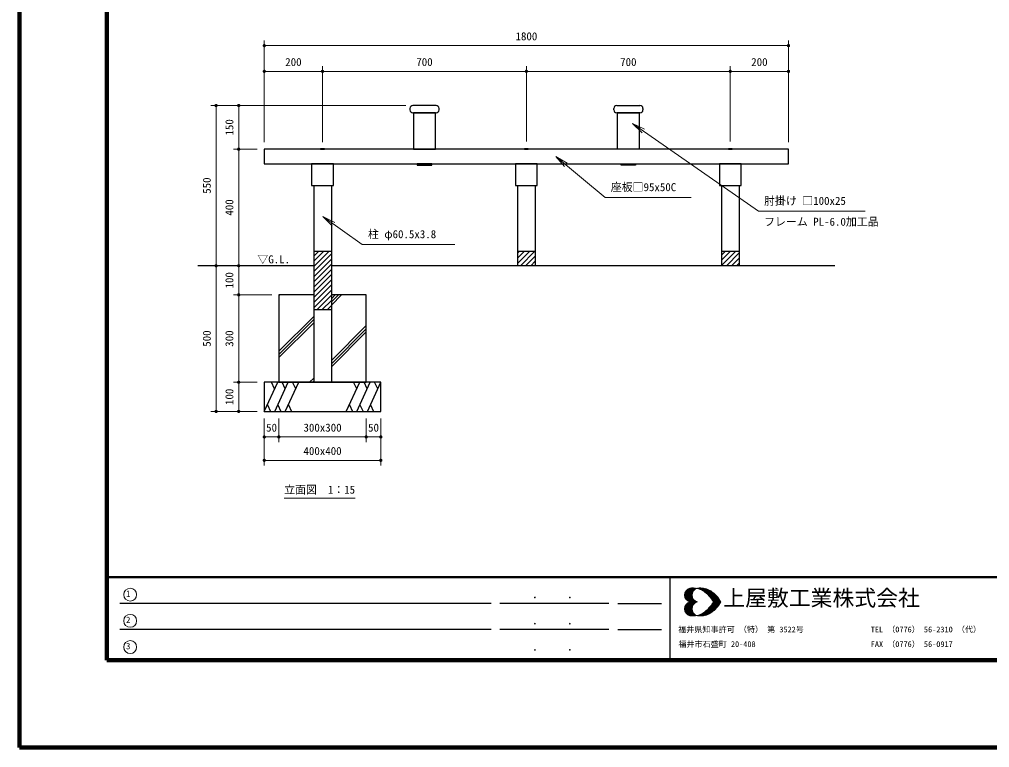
# Model space of a CAD drawing. Units: millimetres at full size, sheet at 1:15. Extents: x 0 to 6300, y 0 to 4455.
# Drawn here: x 0 to 3331, y 0 to 2500 of the extents above; entities that cross this region are included whole.
import ezdxf
from ezdxf.enums import TextEntityAlignment as Align

# ---------------------------------------------------------------- set-up
doc = ezdxf.new("R2010")
doc.units = ezdxf.units.MM
doc.header["$LTSCALE"] = 15
for name, color, linetype, lineweight in [('D-STR-DIM\u3000寸法線、寸法値', 7, 'Continuous', 13), ('D-STR-HTXT\u3000旗上げ', 7, 'Continuous', 13), ('D-STR\u3000構造物外形線', 1, 'Continuous', 25), ('D-TTL-FRAM\u3000タイトル枠、凡例図枠', 2, 'Continuous', 50), ('D-TTL-LINE\u3000区切り線、罫線', 7, 'Continuous', 25), ('D-TTL-TXT\u3000文字列', 7, 'Continuous', 13), ('D-TTL\u3000外枠', 2, 'Continuous', 140)]:
    doc.layers.add(name, color=color, linetype=linetype, lineweight=lineweight)
doc.layers.add('D-STR-TXT\u3000文字列', color=7, linetype='Continuous')
doc.styles.add('ＭＳ ゴシック', font='')
doc.styles.get('ＭＳ ゴシック').set_extended_font_data('MS Gothic')

# ---------------------------------------------------------------- blocks, each defined once
blk = doc.blocks.new('filled_dot')
at = {"color": 0, "linetype": 'Continuous', "lineweight": -2, "const_width": 1.25}
blk.add_lwpolyline([(-0.625, 0, 1), (0.625, 0, 1)], format="xyb", close=True, dxfattribs=at)
blk = doc.blocks.new('open_arrow')
at = {"color": 0, "linetype": 'Continuous', "lineweight": -2}
blk.add_lwpolyline([(7.5, 1.25), (0, 0), (7.5, -1.25)], dxfattribs=at)

msp = doc.modelspace()

# ---------------------------------------------------------------- linework, layer by layer
at = {"layer": 'D-STR-DIM\u3000寸法線、寸法値'}
for p, q in [((840.87, 2078.03), (840.87, 2427.59)), ((840.87, 2409.59), (2640.87, 2409.59)), ((2640.87, 2078.03), (2640.87, 2427.59)), ((840.87, 2078.03), (840.87, 2339.3)), ((1040.87, 2078.03), (1040.87, 2339.3)), ((1040.87, 2078.03), (1040.87, 2339.3)), ((1740.87, 2080.13), (1740.87, 2339.3)), ((1740.87, 2080.13), (1740.87, 2339.3)), ((2440.87, 2080.13), (2440.87, 2339.3)), ((2440.87, 2080.13), (2440.87, 2339.3)), ((2640.87, 2078.03), (2640.87, 2339.3)), ((840.87, 2321.3), (1040.87, 2321.3)), ((1040.87, 2321.3), (1740.87, 2321.3)), ((1740.87, 2321.3), (2440.87, 2321.3)), ((2440.87, 2321.3), (2640.87, 2321.3)), ((1326.87, 2204.03), (657.38, 2204.03)), ((675.38, 2204.03), (675.38, 1654.03)), ((1326.87, 2204.03), (734.92, 2204.03)), ((752.92, 2204.03), (752.92, 2054.03)), ((816.87, 2054.03), (734.92, 2054.03)), ((816.87, 2054.03), (734.92, 2054.03)), ((752.92, 2054.03), (752.92, 1654.03)), ((986.62, 1654.03), (657.38, 1654.03)), ((986.62, 1654.03), (657.38, 1654.03)), ((675.38, 1654.03), (675.38, 1154.03)), ((986.62, 1654.03), (734.92, 1654.03)), ((986.62, 1654.03), (734.92, 1654.03)), ((752.92, 1654.03), (752.92, 1554.03)), ((866.87, 1554.03), (734.92, 1554.03)), ((866.87, 1554.03), (734.92, 1554.03)), ((752.92, 1554.03), (752.92, 1254.03)), ((816.87, 1254.03), (734.92, 1254.03)), ((816.87, 1254.03), (734.92, 1254.03)), ((752.92, 1254.03), (752.92, 1154.03)), ((816.87, 1154.03), (657.38, 1154.03)), ((816.87, 1154.03), (734.92, 1154.03)), ((840.87, 1130.03), (840.87, 1048.3)), ((840.87, 1130.03), (840.87, 968.06)), ((890.87, 1130.03), (890.87, 1048.3)), ((890.87, 1130.03), (890.87, 1048.3)), ((1190.87, 1130.03), (1190.87, 1048.3)), ((1190.87, 1130.03), (1190.87, 1048.3)), ((1240.87, 1130.03), (1240.87, 1048.3)), ((1240.87, 1130.03), (1240.87, 968.06)), ((840.87, 1066.3), (890.87, 1066.3)), ((890.87, 1066.3), (1190.87, 1066.3)), ((1190.87, 1066.3), (1240.87, 1066.3)), ((840.87, 986.06), (1240.87, 986.06))]:
    msp.add_line(p, q, dxfattribs=at)
at = {"layer": 'D-STR-HTXT\u3000旗上げ'}
msp.add_line((909.11, 855.82), (1152.86, 855.82), dxfattribs=at)
for points in [[(2105.25, 2142.33), (2537.58, 1841.5), (2543.58, 1841.5), (2903.85, 1841.5), (2723.71, 1841.5)], [(1841.49, 2028.77), (2011.21, 1888.47), (2017.21, 1888.47), (2306.45, 1888.47), (2161.83, 1888.47)], [(1041.83, 1822.71), (1177.42, 1727.05), (1183.42, 1727.05), (1495.53, 1727.05), (1339.48, 1727.05)]]:
    msp.add_lwpolyline(points, dxfattribs=at)
at = {"layer": 'D-STR\u3000構造物外形線'}
for p, q in [((1430.87, 2204.03), (1350.87, 2204.03)), ((2050.87, 2204.03), (2130.87, 2204.03)), ((1340.87, 2194.03), (1340.87, 2189.03)), ((1350.87, 2179.03), (1430.87, 2179.03)), ((1440.87, 2189.03), (1440.87, 2194.03)), ((2040.87, 2189.03), (2040.87, 2194.03)), ((2130.87, 2179.03), (2050.87, 2179.03)), ((2140.87, 2194.03), (2140.87, 2189.03)), ((1035.37, 2056.13), (1034.37, 2055.13)), ((1034.37, 2055.13), (1034.37, 2054.03)), ((1034.37, 2055.13), (1047.37, 2055.13)), ((1034.37, 2054.03), (1047.37, 2054.03)), ((1035.37, 2056.13), (1046.37, 2056.13)), ((1047.37, 2055.13), (1046.37, 2056.13)), ((1047.37, 2055.13), (1047.37, 2054.03)), ((1735.37, 2056.13), (1734.37, 2055.13)), ((1734.37, 2055.13), (1734.37, 2054.03)), ((1734.37, 2055.13), (1747.37, 2055.13)), ((1734.37, 2054.03), (1747.37, 2054.03)), ((1735.37, 2056.13), (1746.37, 2056.13)), ((1747.37, 2055.13), (1746.37, 2056.13)), ((1747.37, 2055.13), (1747.37, 2054.03)), ((2435.37, 2056.13), (2434.37, 2055.13)), ((2434.37, 2055.13), (2434.37, 2054.03)), ((2434.37, 2055.13), (2447.37, 2055.13)), ((2434.37, 2054.03), (2447.37, 2054.03)), ((2435.37, 2056.13), (2446.37, 2056.13)), ((2447.37, 2055.13), (2446.37, 2056.13)), ((2447.37, 2055.13), (2447.37, 2054.03)), ((1010.62, 1929.03), (1010.62, 1254.03)), ((1071.12, 1929.03), (1071.12, 1254.03)), ((1710.62, 1929.03), (1710.62, 1654.03)), ((1771.12, 1929.03), (1771.12, 1654.03)), ((2410.62, 1929.03), (2410.62, 1654.03)), ((2471.12, 1929.03), (2471.12, 1654.03)), ((1010.62, 1704.03), (1071.12, 1704.03)), ((1010.62, 1686.88), (1027.76, 1704.03)), ((1010.62, 1669.21), (1045.44, 1704.03)), ((1010.62, 1651.53), (1063.12, 1704.03)), ((1710.62, 1704.03), (1771.12, 1704.03)), ((1710.62, 1697.46), (1717.19, 1704.03)), ((1710.62, 1679.78), (1734.87, 1704.03)), ((1710.62, 1662.1), (1752.55, 1704.03)), ((1720.23, 1654.03), (1770.23, 1704.03)), ((2410.62, 1704.03), (2471.12, 1704.03)), ((2410.62, 1690.35), (2424.3, 1704.03)), ((2410.62, 1672.67), (2441.98, 1704.03)), ((2410.62, 1654.99), (2459.66, 1704.03)), ((1010.62, 1633.85), (1071.12, 1694.35)), ((1010.62, 1616.17), (1071.12, 1676.67)), ((1737.9, 1654.03), (1771.12, 1687.24)), ((1755.58, 1654.03), (1771.12, 1669.57)), ((2427.33, 1654.03), (2471.12, 1697.82)), ((2445.01, 1654.03), (2471.12, 1680.14)), ((1010.62, 1654.03), (612.59, 1654.03)), ((1010.62, 1598.5), (1071.12, 1659)), ((1010.62, 1580.82), (1071.12, 1641.32)), ((2800.16, 1654.03), (1071.12, 1654.03)), ((2462.69, 1654.03), (2471.12, 1662.46)), ((1010.62, 1563.14), (1071.12, 1623.64)), ((1010.62, 1545.46), (1071.12, 1605.96)), ((1010.62, 1527.79), (1071.12, 1588.29)), ((1010.62, 1510.11), (1071.12, 1570.61)), ((890.87, 1550.97), (893.93, 1554.03)), ((1022.22, 1504.03), (1071.12, 1552.93)), ((1039.9, 1504.03), (1071.12, 1535.25)), ((1071.12, 1540.84), (1084.31, 1554.03)), ((1071.12, 1529.96), (1095.18, 1554.03)), ((1071.12, 1519.09), (1106.06, 1554.03)), ((1010.62, 1504.03), (1071.12, 1504.03)), ((1057.57, 1504.03), (1071.12, 1517.57)), ((890.87, 1360.59), (1010.62, 1480.34)), ((890.87, 1349.71), (1010.62, 1469.46)), ((890.87, 1338.84), (1010.62, 1458.59)), ((1071.12, 1328.71), (1190.87, 1448.46)), ((1071.12, 1317.83), (1190.87, 1437.58)), ((1071.12, 1306.96), (1190.87, 1426.71)), ((996.44, 1254.03), (1010.62, 1268.21)), ((840.87, 1154.03), (886.97, 1254.03)), ((876.4, 1231.1), (865.83, 1254.03)), ((876.99, 1154.03), (923.08, 1254.03)), ((912.51, 1231.1), (901.95, 1254.03)), ((913.1, 1154.03), (959.19, 1254.03)), ((948.63, 1231.1), (938.06, 1254.03)), ((1007.32, 1254.03), (1010.62, 1257.33)), ((1122.55, 1154.03), (1168.64, 1254.03)), ((1158.08, 1231.1), (1147.51, 1254.03)), ((1158.66, 1154.03), (1204.76, 1254.03)), ((1194.19, 1231.1), (1183.63, 1254.03)), ((1194.78, 1154.03), (1240.87, 1254.03)), ((1230.31, 1231.1), (1219.74, 1254.03)), ((851.44, 1176.95), (862, 1154.03)), ((887.55, 1176.95), (898.12, 1154.03)), ((923.67, 1176.95), (934.23, 1154.03)), ((1133.12, 1176.95), (1143.68, 1154.03)), ((1169.23, 1176.95), (1179.8, 1154.03)), ((1205.34, 1176.95), (1215.91, 1154.03))]:
    msp.add_line(p, q, dxfattribs=at)
for points in [[(1353.37, 2054.03), (1428.37, 2054.03), (1428.37, 2179.03), (1353.37, 2179.03)], [(2128.37, 2054.03), (2053.37, 2054.03), (2053.37, 2179.03), (2128.37, 2179.03)], [(840.87, 2004.03), (2640.87, 2004.03), (2640.87, 2054.03), (840.87, 2054.03)], [(1003.37, 1929.03), (1078.37, 1929.03), (1078.37, 2004.03), (1003.37, 2004.03)], [(1365.87, 1999.53), (1415.87, 1999.53), (1415.87, 2004.03), (1365.87, 2004.03)], [(1703.37, 1929.03), (1778.37, 1929.03), (1778.37, 2004.03), (1703.37, 2004.03)], [(2115.87, 1999.53), (2065.87, 1999.53), (2065.87, 2004.03), (2115.87, 2004.03)], [(2403.37, 1929.03), (2478.37, 1929.03), (2478.37, 2004.03), (2403.37, 2004.03)], [(840.87, 1154.03), (1240.87, 1154.03), (1240.87, 1254.03), (840.87, 1254.03)]]:
    msp.add_lwpolyline(points, close=True, dxfattribs=at)
msp.add_lwpolyline([(1010.62, 1554.03), (890.87, 1554.03), (890.87, 1254.03), (1190.87, 1254.03), (1190.87, 1554.03), (1071.12, 1554.03)], dxfattribs=at)
for centre, start, end in [((1350.87, 2194.03), 90, 180), ((1430.87, 2194.03), 360, 90), ((2050.87, 2194.03), 90, 180), ((2130.87, 2194.03), 360, 90), ((1350.87, 2189.03), 180, 270), ((1430.87, 2189.03), 270, 0), ((2050.87, 2189.03), 180, 270), ((2130.87, 2189.03), 269.99999, 359.99999)]:
    msp.add_arc(centre, 10, start, end, dxfattribs=at)
at = {"layer": 'D-TTL-FRAM\u3000タイトル枠、凡例図枠'}
msp.add_lwpolyline([(300, 300), (6000, 300), (6000, 585), (300, 585)], close=True, dxfattribs=at)
at = {"layer": 'D-TTL-LINE\u3000区切り線、罫線'}
for p, q in [((1619.42, 495), (345, 495)), ((2024.42, 495), (1649.42, 495)), ((2054.42, 495), (2204.42, 495)), ((1619.42, 405), (345, 405)), ((2024.42, 405), (1649.42, 405)), ((2054.42, 405), (2204.42, 405))]:
    msp.add_line(p, q, dxfattribs=at)
msp.add_lwpolyline([(2234.42, 585), (3434.42, 585), (3434.42, 300), (2234.42, 300)], close=True, dxfattribs=at)
at = {"layer": 'D-TTL-TXT\u3000文字列'}
for p, q in [((2284.05, 523.76), (2308.11, 547.82)), ((2284.36, 520.32), (2311.86, 547.82)), ((2284.36, 527.51), (2304.36, 547.5)), ((2284.98, 517.51), (2315.3, 547.82)), ((2285.61, 514.69), (2318.42, 547.5)), ((2285.92, 532.51), (2299.36, 546.25)), ((2286.86, 512.51), (2321.86, 547.19)), ((2287.17, 535.01), (2322.17, 500.01)), ((2288.11, 537.51), (2311.55, 514.38)), ((2288.11, 510.01), (2312.17, 534.07)), ((2289.98, 539.38), (2309.98, 519.38)), ((2291.55, 541.25), (2309.67, 523.13)), ((2293.42, 542.82), (2309.67, 526.57)), ((2295.61, 544.07), (2310.3, 529.38)), ((2297.8, 545.63), (2311.23, 532.19)), ((2300.3, 546.57), (2312.17, 534.69)), ((2303.11, 547.5), (2313.42, 536.88)), ((2306.23, 547.82), (2314.98, 538.75)), ((2309.67, 547.82), (2316.55, 540.94)), ((2313.11, 547.82), (2318.42, 542.5)), ((2316.86, 547.82), (2320.61, 544.07)), ((2320.61, 547.5), (2322.8, 545.32)), ((2323.73, 545.63), (2324.67, 546.88)), ((2324.98, 546.57), (2325.29, 546.57)), ((2327.48, 546.25), (2329.04, 547.5)), ((2327.79, 547.5), (2329.36, 545.63)), ((2330.29, 545.32), (2332.79, 547.82)), ((2331.23, 547.5), (2334.67, 544.07)), ((2333.11, 544.69), (2336.54, 547.82)), ((2334.67, 547.5), (2339.98, 542.19)), ((2335.92, 543.75), (2339.98, 547.82)), ((2338.11, 547.82), (2347.17, 538.44)), ((2338.42, 542.82), (2343.42, 547.82)), ((2340.92, 541.57), (2346.54, 547.19)), ((2341.54, 547.5), (2389.36, 500.01)), ((2343.11, 540.32), (2349.36, 546.88)), ((2345.29, 547.5), (2392.79, 500.01)), ((2345.61, 539.38), (2352.48, 546.25)), ((2347.79, 537.82), (2355.29, 545.63)), ((2349.36, 546.88), (2396.23, 500.01)), ((2349.67, 536.57), (2358.11, 544.69)), ((2351.86, 535.01), (2360.92, 544.07)), ((2353.73, 546.25), (2399.98, 500.01)), ((2353.73, 533.44), (2363.42, 542.82)), ((2355.92, 531.88), (2365.92, 541.88)), ((2357.79, 530.32), (2368.11, 540.94)), ((2358.73, 544.69), (2403.42, 500.01)), ((2359.67, 528.76), (2370.61, 539.69)), ((2361.23, 526.88), (2372.79, 538.44)), ((2363.11, 525.32), (2374.98, 536.88)), ((2364.04, 542.82), (2406.86, 500.01)), ((2364.98, 523.44), (2376.86, 535.63)), ((2366.54, 521.57), (2379.04, 534.07)), ((2370.92, 539.38), (2405.29, 505.32)), ((2284.05, 524.07), (2308.11, 500.01)), ((2284.36, 527.19), (2311.86, 500.01)), ((2284.36, 520.01), (2304.67, 500.01)), ((2284.98, 530.01), (2315.3, 500.01)), ((2285.61, 515.63), (2300.3, 500.63)), ((2285.92, 532.82), (2318.73, 500.01)), ((2289.67, 508.13), (2310.3, 528.76)), ((2291.23, 506.26), (2309.67, 524.69)), ((2293.11, 504.69), (2309.67, 521.26)), ((2295.3, 503.13), (2310.61, 518.44)), ((2297.48, 501.88), (2311.23, 515.63)), ((2299.98, 500.63), (2312.17, 513.13)), ((2302.48, 500.01), (2313.42, 510.63)), ((2306.23, 500.01), (2314.98, 508.76)), ((2309.67, 500.01), (2316.55, 506.88)), ((2313.11, 500.01), (2318.11, 505.01)), ((2316.55, 500.01), (2320.3, 503.44)), ((2320.3, 500.01), (2322.48, 502.19)), ((2323.73, 500.01), (2324.98, 500.94)), ((2324.67, 500.94), (2325.92, 500.01)), ((2327.17, 500.01), (2327.48, 500.01)), ((2368.42, 519.69), (2380.92, 532.19)), ((2369.98, 517.82), (2382.79, 530.63)), ((2371.54, 515.94), (2384.67, 529.07)), ((2373.11, 514.07), (2386.54, 527.51)), ((2374.67, 512.19), (2388.42, 525.63)), ((2376.23, 510.01), (2390.29, 523.76)), ((2377.79, 508.13), (2391.86, 522.19)), ((2377.79, 507.82), (2385.61, 500.01)), ((2379.04, 505.94), (2393.42, 520.32)), ((2380.61, 503.76), (2395.29, 518.44)), ((2381.86, 501.57), (2396.86, 516.57)), ((2383.73, 500.01), (2398.42, 514.69)), ((2385.29, 528.76), (2393.73, 520.01)), ((2387.17, 500.01), (2399.98, 512.51)), ((2390.92, 500.01), (2401.54, 510.63)), ((2394.36, 500.01), (2403.11, 508.44)), ((2397.79, 500.01), (2404.36, 506.57)), ((2401.23, 500.01), (2405.92, 504.38)), ((2404.98, 500.01), (2407.17, 502.19)), ((2408.42, 500.01), (2408.73, 500.01)), ((2284.05, 475.63), (2308.11, 499.69)), ((2284.05, 475.94), (2308.11, 451.88)), ((2284.36, 472.51), (2311.86, 499.69)), ((2284.36, 479.69), (2304.67, 499.69)), ((2284.36, 479.38), (2311.86, 451.88)), ((2284.36, 472.19), (2304.36, 452.19)), ((2284.98, 469.69), (2315.3, 499.69)), ((2284.98, 482.19), (2315.3, 451.88)), ((2285.61, 484.07), (2300.3, 499.07)), ((2285.61, 485.01), (2318.42, 452.19)), ((2285.92, 466.88), (2318.73, 499.69)), ((2285.92, 467.19), (2299.36, 453.44)), ((2286.86, 487.19), (2321.86, 452.51)), ((2287.17, 464.69), (2322.17, 499.69)), ((2288.11, 489.69), (2312.17, 465.63)), ((2288.11, 462.19), (2311.55, 485.32)), ((2289.67, 491.57), (2310.3, 470.94)), ((2289.98, 460.32), (2309.98, 480.32)), ((2291.23, 493.44), (2309.67, 475.01)), ((2291.55, 458.44), (2309.67, 476.57)), ((2293.11, 495.01), (2309.67, 478.44)), ((2293.42, 456.88), (2309.67, 473.13)), ((2295.3, 496.57), (2310.61, 481.26)), ((2295.61, 455.63), (2310.3, 470.32)), ((2297.48, 497.82), (2311.23, 484.07)), ((2297.8, 454.07), (2311.23, 467.51)), ((2299.98, 499.07), (2312.17, 486.57)), ((2302.48, 499.69), (2313.42, 489.07)), ((2306.23, 499.69), (2314.98, 490.94)), ((2309.67, 499.69), (2316.55, 492.82)), ((2313.11, 499.69), (2318.11, 494.69)), ((2316.55, 499.69), (2320.3, 496.26)), ((2320.3, 499.69), (2322.48, 497.51)), ((2323.73, 499.69), (2324.98, 498.76)), ((2324.67, 498.76), (2325.92, 499.69)), ((2327.17, 499.69), (2327.48, 499.69)), ((2341.54, 452.19), (2389.36, 499.69)), ((2345.29, 452.19), (2392.79, 499.69)), ((2349.36, 452.82), (2396.23, 499.69)), ((2353.73, 453.44), (2399.98, 499.69)), ((2355.92, 467.82), (2365.92, 457.82)), ((2357.79, 469.38), (2368.11, 458.76)), ((2358.73, 455.01), (2403.42, 499.69)), ((2359.67, 470.94), (2370.61, 460.01)), ((2361.23, 472.82), (2372.79, 461.26)), ((2363.11, 474.38), (2374.98, 462.82)), ((2364.04, 456.88), (2406.86, 499.69)), ((2364.98, 476.26), (2376.86, 464.07)), ((2366.54, 478.13), (2379.04, 465.63)), ((2368.42, 480.01), (2380.92, 467.51)), ((2369.98, 481.88), (2382.79, 469.07)), ((2370.92, 460.32), (2405.29, 494.38)), ((2371.54, 483.76), (2384.67, 470.63)), ((2373.11, 485.63), (2386.54, 472.19)), ((2374.67, 487.51), (2388.42, 474.07)), ((2376.23, 489.69), (2390.29, 475.94)), ((2377.79, 491.88), (2385.61, 499.69)), ((2377.79, 491.57), (2391.86, 477.51)), ((2379.04, 493.76), (2393.42, 479.38)), ((2380.61, 495.94), (2395.29, 481.26)), ((2381.86, 498.13), (2396.86, 483.13)), ((2383.73, 499.69), (2398.42, 485.01)), ((2385.29, 470.94), (2393.73, 479.69)), ((2387.17, 499.69), (2399.98, 487.19)), ((2390.92, 499.69), (2401.54, 489.07)), ((2394.36, 499.69), (2403.11, 491.26)), ((2397.79, 499.69), (2404.36, 493.13)), ((2401.23, 499.69), (2405.92, 495.32)), ((2404.98, 499.69), (2407.17, 497.51)), ((2408.42, 499.69), (2408.73, 499.69)), ((2300.3, 453.13), (2312.17, 465.01)), ((2303.11, 452.19), (2313.42, 462.82)), ((2306.23, 451.88), (2314.98, 460.94)), ((2309.67, 451.88), (2316.55, 458.76)), ((2313.11, 451.88), (2318.42, 457.19)), ((2316.86, 451.88), (2320.61, 455.63)), ((2320.61, 452.19), (2322.8, 454.38)), ((2323.73, 454.07), (2324.67, 452.82)), ((2324.98, 453.13), (2325.29, 453.13)), ((2327.48, 453.44), (2329.04, 452.19)), ((2327.79, 452.19), (2329.36, 454.07)), ((2330.29, 454.38), (2332.79, 451.88)), ((2331.23, 452.19), (2334.67, 455.63)), ((2333.11, 455.01), (2336.54, 451.88)), ((2334.67, 452.19), (2339.98, 457.51)), ((2335.92, 455.94), (2339.98, 451.88)), ((2338.11, 451.88), (2347.17, 461.26)), ((2338.42, 456.88), (2343.42, 451.88)), ((2340.92, 458.13), (2346.54, 452.51)), ((2343.11, 459.38), (2349.36, 452.82)), ((2345.61, 460.32), (2352.48, 453.44)), ((2347.79, 461.88), (2355.29, 454.07)), ((2349.67, 463.13), (2358.11, 455.01)), ((2351.86, 464.69), (2360.92, 455.63)), ((2353.73, 466.26), (2363.42, 456.88))]:
    msp.add_line(p, q, dxfattribs=at)
for centre in [(380.4, 525.07), (380.4, 435.07), (380.4, 345.07)]:
    msp.add_circle(centre, 22.21, dxfattribs=at)
for centre, radius, start, end in [((2308.66, 523.69), 24.59, 105.2024, 254.7976), ((2311.78, 477.59), 70.48, 58.71735, 97.79751), ((2334.34, 523.69), 24.59, 105.2024, 254.7976), ((2337.45, 477.59), 70.48, 58.71735, 97.79751), ((2275.5, 436.05), 125.18, 30.69974, 54.3922), ((2301.17, 436.05), 125.18, 30.69974, 54.3922), ((2308.66, 476.23), 24.59, 105.2024, 254.7976), ((2334.34, 476.23), 24.59, 105.2024, 254.7976), ((2275.5, 563.87), 125.18, 305.6078, 329.30026), ((2301.17, 563.87), 125.18, 305.6078, 329.30026), ((2311.78, 522.33), 70.48, 262.20249, 301.28265), ((2337.45, 522.33), 70.48, 262.20249, 301.28265)]:
    msp.add_arc(centre, radius, start, end, dxfattribs=at)
at = {"layer": 'D-TTL\u3000外枠'}
for points in [[(0, 0), (6300, 0), (6300, 4455), (0, 4455)], [(300, 300), (6000, 300), (6000, 4155), (300, 4155)]]:
    msp.add_lwpolyline(points, close=True, dxfattribs=at)

# ---------------------------------------------------------------- block references
at = {"layer": 'D-STR-DIM\u3000寸法線、寸法値', "xscale": 4.5, "yscale": 4.5}
for p in [(840.87, 2409.59), (840.87, 2321.3), (1040.87, 2321.3), (1740.87, 2321.3), (2440.87, 2321.3), (840.87, 1066.3), (890.87, 1066.3), (1190.87, 1066.3), (840.87, 986.06)]:
    msp.add_blockref('filled_dot', p, dxfattribs=at)
for p, rotation in [((2640.87, 2409.59), 180), ((1040.87, 2321.3), 180), ((1740.87, 2321.3), 180), ((2440.87, 2321.3), 180), ((2640.87, 2321.3), 180), ((675.38, 2204.03), 270), ((752.92, 2204.03), 270), ((752.92, 2054.03), 270), ((752.92, 2054.03), 90), ((675.38, 1654.03), 90), ((675.38, 1654.03), 270), ((752.92, 1654.03), 90), ((752.92, 1654.03), 270), ((752.92, 1554.03), 90), ((752.92, 1554.03), 270), ((752.92, 1254.03), 90), ((752.92, 1254.03), 270), ((675.38, 1154.03), 90), ((752.92, 1154.03), 90), ((890.87, 1066.3), 180), ((1190.87, 1066.3), 180), ((1240.87, 1066.3), 180), ((1240.87, 986.06), 180)]:
    msp.add_blockref('filled_dot', p, dxfattribs=dict(at, rotation=rotation))
at = {"layer": 'D-STR-HTXT\u3000旗上げ', "xscale": 6, "yscale": 6}
for p, rotation in [((2105.25, 2142.33), 325.2), ((1841.49, 2028.77), 320.4), ((1041.83, 1822.71), 324.8)]:
    msp.add_blockref('open_arrow', p, dxfattribs=dict(at, rotation=rotation))

# ---------------------------------------------------------------- texts
at = {"layer": 'D-STR-DIM\u3000寸法線、寸法値', "style": 'ＭＳ ゴシック'}
for s, p in [('1800', (1740.87, 2441.66)), ('200', (940.87, 2353.36)), ('700', (1390.87, 2353.36)), ('700', (2090.87, 2353.36)), ('200', (2540.87, 2353.36)), ('50', (865.87, 1098.36)), ('300x300', (1040.87, 1098.36)), ('50', (1215.87, 1098.36)), ('400x400', (1040.87, 1018.13))]:
    msp.add_text(s, height=27.49, dxfattribs=at).set_placement(p, align=Align.MIDDLE_CENTER)
for s, p in [('150', (720.86, 2129.03)), ('550', (643.31, 1929.03)), ('400', (720.86, 1854.03)), ('100', (720.86, 1604.03)), ('500', (643.31, 1404.03)), ('300', (720.86, 1404.03)), ('100', (720.86, 1204.03))]:
    msp.add_text(s, height=27.49, rotation=90, dxfattribs=at).set_placement(p, align=Align.MIDDLE_CENTER)
at = {"layer": 'D-STR-HTXT\u3000旗上げ', "style": 'ＭＳ ゴシック'}
for s, p in [('座板□95x50C', (2030.52, 1901.78)), ('肘掛け □100x25', (2556.9, 1854.82)), ('フレーム PL-6.0加工品', (2556.9, 1783.1)), ('柱 φ60.5x3.8', (1196.74, 1740.36)), ('立面図\u30001：15', (909.11, 863.32))]:
    msp.add_text(s, height=27.49, dxfattribs=at).set_placement(p, align=Align.BOTTOM_LEFT)
at = {"layer": 'D-STR-TXT\u3000文字列', "style": 'ＭＳ ゴシック'}
msp.add_text('▽G.L.', height=27.49, dxfattribs=at).set_placement((817.02, 1654.03), align=Align.BOTTOM_LEFT)
at = {"layer": 'D-TTL-TXT\u3000文字列', "style": 'ＭＳ ゴシック'}
for s, height, p in [('1', 21.99, (366.13, 510.81)), ('上屋敷工業株式会社', 54.99, (2416.7, 469.78)), ('.', 32.99, (1758.75, 502.8)), ('.', 32.99, (1878.75, 502.8)), ('2', 21.99, (366.13, 420.81)), ('.', 32.99, (1758.75, 412.8)), ('.', 32.99, (1878.75, 412.8)), ('福井県知事許可 （特） 第 3522号', 19.79, (2262.22, 389.65)), ('TEL （0776） 56-2310 （代）', 19.79, (2923.2, 389.65)), ('福井市石盛町 20-408', 19.79, (2262.77, 339.28)), ('FAX （0776） 56-0917', 19.79, (2923.2, 339.28)), ('3', 21.99, (366.13, 330.81)), ('.', 32.99, (1758.75, 322.8)), ('.', 32.99, (1878.75, 322.8))]:
    msp.add_text(s, height=height, dxfattribs=at).set_placement(p, align=Align.BOTTOM_LEFT)

doc.saveas('drawing.dxf')
